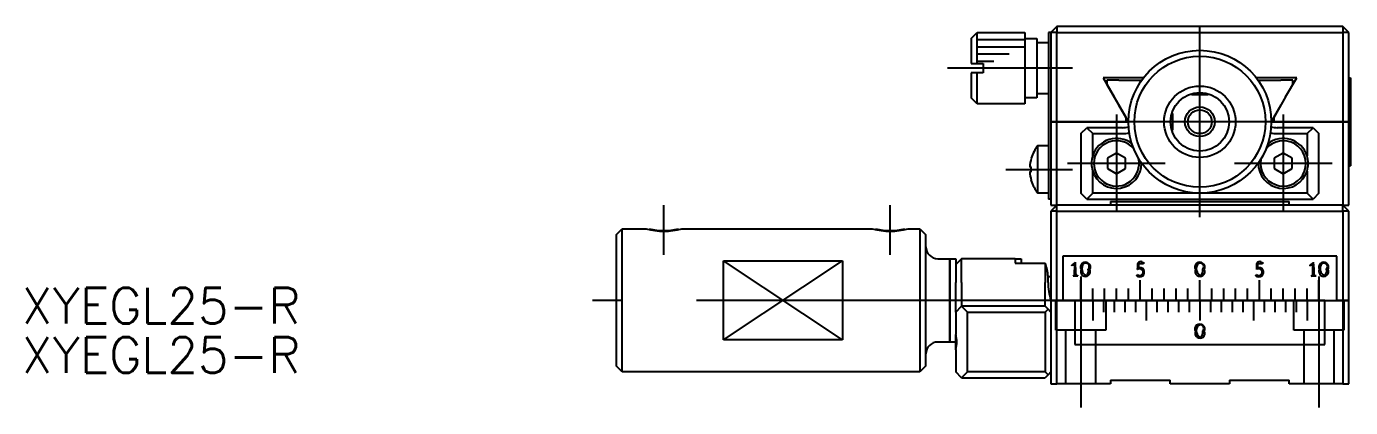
# Model space of a CAD drawing. Extents: x -105 to 157, y -105 to 82.
# Drawn here: x -98.5 to 12.6, y -104.8 to -72.8 of the extents above; entities that cross this region are included whole.
import ezdxf

# ---------------------------------------------------------------- set-up
doc = ezdxf.new("R2010")
doc.units = 0
doc.linetypes.add('CENTER', pattern=[50.8, 31.75, -6.35, 6.35, -6.35])
doc.linetypes.add('DASHED', pattern=[19.05, 12.7, -6.35])
doc.layers.get('0').update_dxf_attribs({"linetype": 'CONTINUOUS'})
doc.layers.add('CENTER', color=1, linetype='CENTER')
doc.styles.get("Standard").update_dxf_attribs({"font": 'txt.shx', "height": 3, "bigfont": 'bigfont.shx'})

# ---------------------------------------------------------------- blocks, each defined once
blk = doc.blocks.new('*U2')
at = {"color": 7, "linetype": 'CONTINUOUS'}
blk.add_text('XYEGL25-R', height=3, dxfattribs=at).set_placement((-98.91, -97.75))
blk = doc.blocks.new('*U3')
at = {"color": 7, "linetype": 'CONTINUOUS'}
blk.add_text('XYEGL25-R', height=3, dxfattribs=at).set_placement((-98.91, -101.88))

msp = doc.modelspace()

# ---------------------------------------------------------------- linework, layer by layer
at = {"color": 7, "linetype": 'CONTINUOUS'}
for p, q in [((-19.2, -73.8), (-18.7, -73.3)), ((-18.7, -73.3), (-14.7, -73.3)), ((-18.7, -75.9), (-18.7, -73.3)), ((-14.7, -73.3), (-14.7, -76.3)), ((-12.7, -73.3), (-12.7, -75.3)), ((-12.5, -73.3), (-12.7, -73.3)), ((-12, -72.8), (-12.5, -73.3)), ((-12.5, -73.3), (-12.5, -80.8)), ((-12, -73.3), (-12.5, -73.3)), ((12, -72.8), (-12, -72.8)), ((-12, -72.8), (-12, -73.3)), ((-12, -73.3), (12, -73.3)), ((-12, -80.8), (-12, -73.3)), ((12, -72.8), (12, -73.3)), ((12.5, -73.3), (12, -72.8)), ((12, -73.3), (12, -80.8)), ((12.5, -73.3), (12, -73.3)), ((12.5, -80.8), (12.5, -73.3)), ((-19.2, -73.8), (-19.2, -75.9)), ((-18.7, -73.9), (-14.7, -73.9)), ((-14.7, -73.8), (-13.7, -73.8)), ((-13.7, -73.8), (-13.7, -76.3)), ((-13.7, -74.15), (-12.7, -74.15)), ((-18.7, -74.5), (-14.7, -74.5)), ((-18.7, -75.1), (-16, -75.1)), ((-12.7, -75.3), (-12.7, -85.3)), ((1.5, -74.99), (1.5, -74.99)), ((-19.2, -75.9), (-18.7, -75.9)), ((-19.2, -76.7), (-19.2, -78.8)), ((-18.7, -76.7), (-19.2, -76.7)), ((-18.7, -75.7), (-17.3, -75.7)), ((-18.7, -75.9), (-18.2, -75.9)), ((-18.7, -79.3), (-18.7, -76.7)), ((-18.2, -76.7), (-18.7, -76.7)), ((-18.2, -75.9), (-18.2, -76.7)), ((-14.7, -76.3), (-14.7, -79.3)), ((-13.7, -76.3), (-13.7, -78.8)), ((-8.13, -77.1), (-7.2, -78.72)), ((-4.72, -77.1), (-8.13, -77.1)), ((-6.8, -77.3), (-7.8, -77.3)), ((-7.8, -77.3), (-7.8, -77.68)), ((-7.8, -77.68), (-6.8, -79.41)), ((-6.8, -77.3), (-4.87, -77.3)), ((8.13, -77.1), (4.72, -77.1)), ((4.87, -77.3), (6.8, -77.3)), ((7.8, -77.3), (6.8, -77.3)), ((7.2, -78.72), (8.13, -77.1)), ((7.8, -77.68), (7.8, -77.3)), ((12.5, -77.1), (12.65, -77.1)), ((12.65, -77.1), (12.65, -80.8)), ((-18.7, -79.3), (-19.2, -78.8)), ((-13.7, -78.8), (-14.7, -78.8)), ((-12.7, -78.45), (-13.7, -78.45)), ((-6.2, -80.45), (-7.2, -78.72)), ((-0.7, -78.5), (0.7, -78.5)), ((7.2, -78.72), (6.2, -80.45)), ((-14.7, -79.3), (-18.7, -79.3)), ((-6, -80.8), (-6.8, -79.41)), ((6.8, -79.41), (6, -80.8)), ((-12.5, -80.8), (-12.5, -87.8)), ((-12.5, -80.8), (-12, -80.8)), ((-12, -80.8), (-12.5, -80.8)), ((-12, -87.8), (-12, -80.8)), ((-7.2, -80.8), (-12, -80.8)), ((-12, -80.8), (-7.2, -80.8)), ((-7.2, -80.8), (-6, -80.8)), ((-6.2, -80.8), (-6.2, -80.45)), ((-2.31, -80.1), (-2.31, -81.5)), ((6, -80.8), (7.2, -80.8)), ((6.2, -80.45), (6.2, -80.8)), ((12, -80.8), (7.2, -80.8)), ((7.2, -80.8), (12, -80.8)), ((12, -80.8), (12, -87.8)), ((12, -80.8), (12.5, -80.8)), ((12.5, -80.8), (12, -80.8)), ((12.5, -87.8), (12.5, -80.8)), ((12.5, -80.8), (12.65, -80.8)), ((12.65, -80.8), (12.65, -84.5)), ((-10, -81.8), (-9.5, -81.3)), ((-10, -81.8), (-10, -86.8)), ((-6.5, -81.3), (-9.5, -81.3)), ((-9.5, -81.3), (-9, -81.8)), ((-9, -83.66), (-9, -81.8)), ((-9, -81.8), (-6.5, -81.8)), ((9.5, -81.3), (6.5, -81.3)), ((6.5, -81.8), (9, -81.8)), ((9, -81.8), (9.5, -81.3)), ((9, -81.8), (9, -83.66)), ((9.5, -81.3), (10, -81.8)), ((10, -86.8), (10, -81.8)), ((-13.6, -86.8), (-13.6, -82.8)), ((-13.6, -82.8), (-12.7, -82.8)), ((-14.16, -83.87), (-14.16, -83.85)), ((-7, -83.43), (-7.75, -83.87)), ((-7.75, -83.87), (-7.75, -84.73)), ((-6.25, -83.87), (-7, -83.43)), ((-6.25, -84.73), (-6.25, -83.87)), ((7, -83.43), (6.25, -83.87)), ((6.25, -83.87), (6.25, -84.73)), ((7.75, -83.87), (7, -83.43)), ((7.75, -84.73), (7.75, -83.87)), ((-14.16, -84.6), (-14.29, -84.6)), ((-14.29, -85), (-14.16, -85)), ((-14.16, -85), (-14.16, -84.6)), ((-12.7, -85.3), (-12.7, -87.3)), ((-9, -86.8), (-9, -84.94)), ((-7.75, -84.73), (-7, -85.17)), ((-7, -85.17), (-6.25, -84.73)), ((6.25, -84.73), (7, -85.17)), ((7, -85.17), (7.75, -84.73)), ((9, -84.94), (9, -86.8)), ((12.5, -84.5), (12.65, -84.5)), ((-14.16, -85.75), (-14.16, -85.73)), ((-12.7, -86.8), (-13.6, -86.8)), ((-12.5, -87.3), (-12.7, -87.3)), ((-12, -87.8), (-12.5, -88.3)), ((-12.5, -87.8), (-12, -87.8)), ((-7.5, -87.8), (-12, -87.8)), ((-12, -88.3), (-12, -87.8)), ((-9.5, -87.3), (-10, -86.8)), ((-9, -86.8), (-9.5, -87.3)), ((-9.5, -87.3), (9.5, -87.3)), ((0, -86.8), (-9, -86.8)), ((-7.5, -87.5), (7.5, -87.5)), ((-7.5, -87.5), (-7.5, -87.8)), ((7.5, -87.8), (-7.5, -87.8)), ((9, -86.8), (0, -86.8)), ((7.5, -87.8), (7.5, -87.5)), ((12, -87.8), (7.5, -87.8)), ((9.5, -87.3), (9, -86.8)), ((10, -86.8), (9.5, -87.3)), ((12, -88.3), (12, -87.8)), ((12.5, -88.3), (12, -87.8)), ((12, -87.8), (12.5, -87.8)), ((-12.5, -88.3), (-12.5, -95.8)), ((-12, -88.3), (-12.5, -88.3)), ((-12, -88.3), (12, -88.3)), ((-12, -95.8), (-12, -88.3)), ((12, -88.3), (12, -95.8)), ((12.5, -88.3), (12, -88.3)), ((12.5, -95.8), (12.5, -88.3)), ((-49, -90.3), (-48.5, -89.8)), ((-48.5, -95.8), (-48.5, -89.8)), ((-48.5, -89.8), (-46.5, -89.8)), ((-43.5, -89.8), (-27.5, -89.8)), ((-24.5, -89.8), (-23.5, -89.8)), ((-23.5, -89.8), (-23.5, -95.8)), ((-23.5, -89.8), (-23, -90.3)), ((-49, -90.3), (-49, -95.8)), ((-23, -95.8), (-23, -90.3)), ((11.5, -92.1), (-11.5, -92.1)), ((-11.5, -92.1), (-11.5, -95.8)), ((11.5, -95.8), (11.5, -92.1)), ((-40, -92.48), (-30, -92.48)), ((-40, -99.12), (-40, -92.48)), ((-30, -92.48), (-30, -99.12)), ((-22, -92.3), (-21, -92.3)), ((-21, -92.3), (-21, -95.8)), ((-21, -95.8), (-21, -92.3)), ((-21, -92.3), (-20.5, -92.3)), ((-20, -92.3), (-20.5, -92.8)), ((-20.5, -92.3), (-20.5, -92.8)), ((-20.5, -92.8), (-20.5, -93.8)), ((-15.5, -92.3), (-20, -92.3)), ((-20, -93.8), (-20, -92.3)), ((-15.5, -92.3), (-15, -92.3)), ((-15.5, -92.3), (-15.5, -92.68)), ((-15.5, -92.68), (-13, -92.68)), ((-15, -92.3), (-15, -92.68)), ((-13, -92.68), (-13, -93.8)), ((-10.76, -92.86), (-10.75, -92.86)), ((-10.75, -92.87), (-10.76, -92.86)), ((-10.75, -92.85), (-10.73, -92.83)), ((-10.75, -92.86), (-10.75, -92.85)), ((-10.75, -92.88), (-10.75, -92.87)), ((-10.74, -92.88), (-10.75, -92.88)), ((-10.73, -92.89), (-10.74, -92.88)), ((-10.73, -92.83), (-10.69, -92.81)), ((-10.67, -92.85), (-10.73, -92.89)), ((-10.69, -92.81), (-10.67, -92.8)), ((-10.51, -92.74), (-10.67, -92.85)), ((-10.67, -92.8), (-10.63, -92.76)), ((-10.63, -92.76), (-10.55, -92.7)), ((-10.55, -92.7), (-10.5, -92.65)), ((-10.52, -93.69), (-10.51, -92.74)), ((-10.5, -92.65), (-10.47, -92.62)), ((-10.47, -92.62), (-10.45, -92.6)), ((-5.23, -93.2), (-5.22, -92.98)), ((-5.22, -93.2), (-5.23, -93.2)), ((-5.22, -92.98), (-5.22, -92.93)), ((-5.19, -93.19), (-5.22, -93.2)), ((-5.16, -92.83), (-5.18, -93.06)), ((-5.16, -92.74), (-5.16, -92.83)), ((-5.16, -92.74), (-5.16, -92.74)), ((-5.15, -92.74), (-5.16, -92.74)), ((-5.12, -92.73), (-5.15, -92.74)), ((-5.04, -92.73), (-5.12, -92.73)), ((-5.02, -92.73), (-5.04, -92.73)), ((-5, -92.73), (-5.02, -92.73)), ((-4.95, -92.73), (-5, -92.73)), ((-4.91, -92.74), (-4.95, -92.73)), ((-4.84, -92.73), (-4.91, -92.74)), ((-4.74, -92.73), (-4.84, -92.73)), ((-4.79, -92.61), (-4.73, -92.59)), ((-4.73, -92.6), (-4.74, -92.73)), ((-4.73, -92.59), (-4.73, -92.6)), ((4.77, -93.2), (4.78, -92.98)), ((4.78, -93.2), (4.77, -93.2)), ((4.78, -92.98), (4.78, -92.93)), ((4.81, -93.19), (4.78, -93.2)), ((4.84, -92.83), (4.82, -93.06)), ((4.84, -92.74), (4.84, -92.83)), ((4.84, -92.74), (4.84, -92.74)), ((4.85, -92.74), (4.84, -92.74)), ((4.88, -92.73), (4.85, -92.74)), ((4.96, -92.73), (4.88, -92.73)), ((4.98, -92.73), (4.96, -92.73)), ((5, -92.73), (4.98, -92.73)), ((5.05, -92.73), (5, -92.73)), ((5.09, -92.74), (5.05, -92.73)), ((5.16, -92.73), (5.09, -92.74)), ((5.26, -92.73), (5.16, -92.73)), ((5.21, -92.61), (5.27, -92.59)), ((5.27, -92.6), (5.26, -92.73)), ((5.27, -92.59), (5.27, -92.6)), ((9.24, -92.86), (9.25, -92.86)), ((9.25, -92.87), (9.24, -92.86)), ((9.25, -92.85), (9.27, -92.83)), ((9.25, -92.86), (9.25, -92.85)), ((9.25, -92.88), (9.25, -92.87)), ((9.26, -92.88), (9.25, -92.88)), ((9.27, -92.89), (9.26, -92.88)), ((9.27, -92.83), (9.31, -92.81)), ((9.33, -92.85), (9.27, -92.89)), ((9.31, -92.81), (9.33, -92.8)), ((9.49, -92.74), (9.33, -92.85)), ((9.33, -92.8), (9.37, -92.76)), ((9.37, -92.76), (9.45, -92.7)), ((9.45, -92.7), (9.5, -92.65)), ((9.48, -93.69), (9.49, -92.74)), ((9.5, -92.65), (9.53, -92.62)), ((9.53, -92.62), (9.55, -92.6)), ((-20.5, -93.8), (-20.5, -94.3)), ((-20.5, -96.8), (-20.5, -94.3)), ((-20, -94.3), (-20, -93.8)), ((-20, -94.3), (-20, -96.3)), ((-13, -93.8), (-13, -94.3)), ((-13, -96.3), (-13, -94.3)), ((-12.75, -93.8), (-12.5, -93.8)), ((-12.75, -94.3), (-12.75, -93.8)), ((-10.65, -93.76), (-10.52, -93.69)), ((-10.24, -93.76), (-10.65, -93.76)), ((-10.39, -93.69), (-10.26, -93.72)), ((-10.26, -93.72), (-10.24, -93.76)), ((-10, -94.8), (-10, -94.1)), ((-5.3, -93.73), (-5.26, -93.63)), ((-5, -94.8), (-5, -94.1)), ((0, -94.8), (0, -94.1)), ((4.7, -93.73), (4.74, -93.63)), ((5, -94.8), (5, -94.1)), ((9.35, -93.76), (9.48, -93.69)), ((9.76, -93.76), (9.35, -93.76)), ((9.61, -93.69), (9.74, -93.72)), ((10, -94.8), (10, -94.1)), ((-10, -95.8), (-10, -94.8)), ((-9, -95.8), (-9, -94.8)), ((-8, -95.8), (-8, -94.8)), ((-7, -95.8), (-7, -94.8)), ((-6, -95.8), (-6, -94.8)), ((-5, -95.8), (-5, -94.8)), ((-4, -95.8), (-4, -94.8)), ((-3, -95.8), (-3, -94.8)), ((-2, -95.8), (-2, -94.8)), ((-1, -95.8), (-1, -94.8)), ((0, -95.8), (0, -94.8)), ((1, -95.8), (1, -94.8)), ((2, -95.8), (2, -94.8)), ((3, -95.8), (3, -94.8)), ((4, -95.8), (4, -94.8)), ((5, -95.8), (5, -94.8)), ((6, -95.8), (6, -94.8)), ((7, -95.8), (7, -94.8)), ((8, -95.8), (8, -94.8)), ((9, -95.8), (9, -94.8)), ((10, -95.8), (10, -94.8)), ((-49, -95.8), (-49, -101.3)), ((-48.5, -101.8), (-48.5, -95.8)), ((-23.5, -95.8), (-23.5, -101.8)), ((-23, -101.3), (-23, -95.8)), ((-21, -95.8), (-21, -99.3)), ((-21, -99.3), (-21, -95.8)), ((-20.5, -96.8), (-20, -96.3)), ((-13, -96.3), (-20, -96.3)), ((-20, -96.3), (-19.5, -96.8)), ((-12.75, -96.55), (-13, -96.3)), ((-12.75, -96.55), (-13, -96.8)), ((-12.5, -96.8), (-12.75, -96.55)), ((-12.5, -95.8), (-12.5, -102.8)), ((-12.5, -95.8), (-12, -95.8)), ((-12, -95.8), (-12.5, -95.8)), ((-12, -102.8), (-12, -95.8)), ((-11.51, -95.8), (-12, -95.8)), ((-12, -95.8), (-11.51, -95.8)), ((-11.5, -95.8), (-10.51, -95.8)), ((-10.51, -95.8), (-10.5, -95.8)), ((-10.5, -95.8), (-10.5, -99.5)), ((-10.5, -95.8), (-10, -95.8)), ((-10.01, -95.8), (-10.5, -95.8)), ((-10, -95.8), (-10.01, -95.8)), ((-10, -95.8), (-9.01, -95.8)), ((-9.99, -95.8), (-10, -95.8)), ((-9.01, -95.8), (-9.99, -95.8)), ((-9.01, -95.8), (-9, -95.8)), ((-9, -95.8), (-9.01, -95.8)), ((-9, -95.8), (-9, -96.8)), ((-9, -95.8), (-8.99, -95.8)), ((-8.99, -95.8), (-9, -95.8)), ((-8.99, -95.8), (-8.11, -95.8)), ((-8.1, -95.8), (-8.99, -95.8)), ((-8.11, -95.8), (-8.1, -95.8)), ((-8.1, -95.8), (-8.1, -96.8)), ((-8.1, -95.8), (-8.09, -95.8)), ((-8.01, -95.8), (-8.1, -95.8)), ((-8.09, -95.8), (-8, -95.8)), ((-8, -95.8), (-8.01, -95.8)), ((-8, -95.8), (-7.21, -95.8)), ((-7.99, -95.8), (-8, -95.8)), ((-7.2, -95.8), (-7.99, -95.8)), ((-7.21, -95.8), (-7.2, -95.8)), ((-7.2, -95.8), (-7.2, -96.8)), ((-7.2, -95.8), (-7.19, -95.8)), ((-7.01, -95.8), (-7.2, -95.8)), ((-7.19, -95.8), (-7, -95.8)), ((-7, -95.8), (-7.01, -95.8)), ((-6.99, -95.8), (-7, -95.8)), ((-7, -95.8), (-6.31, -95.8)), ((-6.3, -95.8), (-6.99, -95.8)), ((-6.31, -95.8), (-6.3, -95.8)), ((-6.3, -95.8), (-6.3, -96.8)), ((-6.3, -95.8), (-6.29, -95.8)), ((-6.01, -95.8), (-6.3, -95.8)), ((-6.29, -95.8), (-6, -95.8)), ((-6, -95.8), (-6.01, -95.8)), ((-6, -95.8), (-5.41, -95.8)), ((-5.99, -95.8), (-6, -95.8)), ((-5.4, -95.8), (-5.99, -95.8)), ((-5.41, -95.8), (-5.4, -95.8)), ((-5.01, -95.8), (-5.4, -95.8)), ((-5.4, -95.8), (-5.4, -96.8)), ((-5.4, -95.8), (-5.39, -95.8)), ((-5.39, -95.8), (-5, -95.8)), ((-5, -95.8), (-5.01, -95.8)), ((-5, -95.8), (-4.51, -95.8)), ((-4.99, -95.8), (-5, -95.8)), ((-4.5, -95.8), (-4.99, -95.8)), ((-4.51, -95.8), (-4.5, -95.8)), ((-4.5, -95.8), (-4.5, -96.8)), ((-4.5, -95.8), (-4.49, -95.8)), ((-4.01, -95.8), (-4.5, -95.8)), ((-4.49, -95.8), (-4, -95.8)), ((-4, -95.8), (-4.01, -95.8)), ((-4, -95.8), (-3.61, -95.8)), ((-3.99, -95.8), (-4, -95.8)), ((-3.6, -95.8), (-3.99, -95.8)), ((-3.61, -95.8), (-3.6, -95.8)), ((-3.6, -95.8), (-3.6, -96.8)), ((-3.6, -95.8), (-3.59, -95.8)), ((-3.01, -95.8), (-3.6, -95.8)), ((-3.59, -95.8), (-3, -95.8)), ((-3, -95.8), (-3.01, -95.8)), ((-3, -95.8), (-2.71, -95.8)), ((-2.99, -95.8), (-3, -95.8)), ((-2.7, -95.8), (-2.99, -95.8)), ((-2.71, -95.8), (-2.7, -95.8)), ((-2.7, -95.8), (-2.7, -96.8)), ((-2.7, -95.8), (-2.69, -95.8)), ((-2.01, -95.8), (-2.7, -95.8)), ((-2.69, -95.8), (-2, -95.8)), ((-2, -95.8), (-2.01, -95.8)), ((-2, -95.8), (-1.81, -95.8)), ((-1.99, -95.8), (-2, -95.8)), ((-1.8, -95.8), (-1.99, -95.8)), ((-1.81, -95.8), (-1.8, -95.8)), ((-1.8, -95.8), (-1.8, -96.8)), ((-1.8, -95.8), (-1.79, -95.8)), ((-1.01, -95.8), (-1.8, -95.8)), ((-1.79, -95.8), (-1, -95.8)), ((-1, -95.8), (-1.01, -95.8)), ((-1, -95.8), (-0.91, -95.8)), ((-0.99, -95.8), (-1, -95.8)), ((-0.9, -95.8), (-0.99, -95.8)), ((-0.91, -95.8), (-0.9, -95.8)), ((-0.01, -95.8), (-0.9, -95.8)), ((-0.9, -95.8), (-0.9, -96.8)), ((-0.9, -95.8), (-0.89, -95.8)), ((-0.89, -95.8), (-0.01, -95.8)), ((-0.01, -95.8), (0, -95.8)), ((0, -95.8), (-0.01, -95.8)), ((0, -95.8), (0, -96.8)), ((0, -95.8), (0.01, -95.8)), ((0.01, -95.8), (0, -95.8)), ((0.01, -95.8), (0.89, -95.8)), ((0.9, -95.8), (0.01, -95.8)), ((0.89, -95.8), (0.9, -95.8)), ((0.9, -95.8), (0.9, -96.8)), ((0.9, -95.8), (0.91, -95.8)), ((0.99, -95.8), (0.9, -95.8)), ((0.91, -95.8), (1, -95.8)), ((1, -95.8), (0.99, -95.8)), ((1, -95.8), (1.79, -95.8)), ((1.01, -95.8), (1, -95.8)), ((1.8, -95.8), (1.01, -95.8)), ((1.79, -95.8), (1.8, -95.8)), ((1.8, -95.8), (1.8, -96.8)), ((1.8, -95.8), (1.81, -95.8)), ((1.99, -95.8), (1.8, -95.8)), ((1.81, -95.8), (2, -95.8)), ((2, -95.8), (1.99, -95.8)), ((2, -95.8), (2.69, -95.8)), ((2.01, -95.8), (2, -95.8)), ((2.7, -95.8), (2.01, -95.8)), ((2.69, -95.8), (2.7, -95.8)), ((2.7, -95.8), (2.7, -96.8)), ((2.7, -95.8), (2.71, -95.8)), ((2.99, -95.8), (2.7, -95.8)), ((2.71, -95.8), (3, -95.8)), ((3, -95.8), (2.99, -95.8)), ((3, -95.8), (3.59, -95.8)), ((3.01, -95.8), (3, -95.8)), ((3.6, -95.8), (3.01, -95.8)), ((3.59, -95.8), (3.6, -95.8)), ((3.6, -95.8), (3.6, -96.8)), ((3.6, -95.8), (3.61, -95.8)), ((3.99, -95.8), (3.6, -95.8)), ((3.61, -95.8), (4, -95.8)), ((4, -95.8), (3.99, -95.8)), ((4, -95.8), (4.49, -95.8)), ((4.01, -95.8), (4, -95.8)), ((4.5, -95.8), (4.01, -95.8)), ((4.49, -95.8), (4.5, -95.8)), ((4.5, -95.8), (4.5, -96.8)), ((4.5, -95.8), (4.51, -95.8)), ((4.99, -95.8), (4.5, -95.8)), ((4.51, -95.8), (5, -95.8)), ((5, -95.8), (4.99, -95.8)), ((5, -95.8), (5.39, -95.8)), ((5.01, -95.8), (5, -95.8)), ((5.4, -95.8), (5.01, -95.8)), ((5.39, -95.8), (5.4, -95.8)), ((5.4, -95.8), (5.4, -96.8)), ((5.4, -95.8), (5.41, -95.8)), ((5.99, -95.8), (5.4, -95.8)), ((5.41, -95.8), (6, -95.8)), ((6, -95.8), (5.99, -95.8)), ((6, -95.8), (6.29, -95.8)), ((6.01, -95.8), (6, -95.8)), ((6.3, -95.8), (6.01, -95.8)), ((6.29, -95.8), (6.3, -95.8)), ((6.99, -95.8), (6.3, -95.8)), ((6.3, -95.8), (6.3, -96.8)), ((6.3, -95.8), (6.31, -95.8)), ((6.31, -95.8), (7, -95.8)), ((7, -95.8), (6.99, -95.8)), ((7, -95.8), (7.19, -95.8)), ((7.01, -95.8), (7, -95.8)), ((7.2, -95.8), (7.01, -95.8)), ((7.19, -95.8), (7.2, -95.8)), ((7.99, -95.8), (7.2, -95.8)), ((7.2, -95.8), (7.2, -96.8)), ((7.2, -95.8), (7.21, -95.8)), ((7.21, -95.8), (8, -95.8)), ((8, -95.8), (7.99, -95.8)), ((8, -95.8), (8.09, -95.8)), ((8.01, -95.8), (8, -95.8)), ((8.1, -95.8), (8.01, -95.8)), ((8.09, -95.8), (8.1, -95.8)), ((8.99, -95.8), (8.1, -95.8)), ((8.1, -95.8), (8.1, -96.8)), ((8.1, -95.8), (8.11, -95.8)), ((8.11, -95.8), (8.99, -95.8)), ((8.99, -95.8), (9, -95.8)), ((9, -95.8), (8.99, -95.8)), ((9, -95.8), (9, -96.8)), ((9, -95.8), (9.01, -95.8)), ((9.01, -95.8), (9, -95.8)), ((9.01, -95.8), (10, -95.8)), ((9.99, -95.8), (9.01, -95.8)), ((10, -95.8), (9.99, -95.8)), ((10, -95.8), (10.5, -95.8)), ((10.01, -95.8), (10, -95.8)), ((10.5, -95.8), (10.01, -95.8)), ((10.5, -95.8), (10.51, -95.8)), ((10.5, -99.5), (10.5, -95.8)), ((10.51, -95.8), (11.5, -95.8)), ((12, -95.8), (11.51, -95.8)), ((11.51, -95.8), (12, -95.8)), ((12, -95.8), (12, -102.8)), ((12, -95.8), (12.5, -95.8)), ((12.5, -95.8), (12, -95.8)), ((12.5, -102.8), (12.5, -95.8)), ((-20.5, -96.8), (-20.5, -98.66)), ((-19.5, -96.8), (-13, -96.8)), ((-19.5, -101.8), (-19.5, -96.8)), ((-13, -96.8), (-13, -101.8)), ((-9, -96.8), (-9, -97.5)), ((-4.5, -96.8), (-4.5, -97.5)), ((0, -96.8), (0, -97.5)), ((4.5, -96.8), (4.5, -97.5)), ((9, -96.8), (9, -97.5)), ((-20.5, -99.94), (-20.5, -98.66)), ((-30, -99.12), (-40, -99.12)), ((-21, -99.3), (-22, -99.3)), ((-20.5, -99.3), (-21, -99.3)), ((-20.5, -99.94), (-20.5, -101.8)), ((-10.5, -99.5), (10.5, -99.5)), ((-48.5, -101.8), (-49, -101.3)), ((-23.5, -101.8), (-48.5, -101.8)), ((-23, -101.3), (-23.5, -101.8)), ((-20, -102.3), (-20.5, -101.8)), ((-19.5, -101.8), (-20, -102.3)), ((-13, -101.8), (-19.5, -101.8)), ((-12.75, -102.05), (-13, -101.8)), ((-12.75, -102.05), (-13, -102.3)), ((-12.5, -101.8), (-12.75, -102.05)), ((-20, -102.3), (-13, -102.3)), ((-12.5, -102.8), (-12, -102.8)), ((-7.5, -102.8), (-12, -102.8)), ((-7.5, -102.5), (-2.5, -102.5)), ((-7.5, -102.5), (-7.5, -102.8)), ((-2.5, -102.8), (-2.5, -102.5)), ((2.5, -102.8), (-2.5, -102.8)), ((2.5, -102.5), (7.5, -102.5)), ((2.5, -102.5), (2.5, -102.8)), ((7.5, -102.8), (7.5, -102.5)), ((12, -102.8), (7.5, -102.8)), ((12, -102.8), (12.5, -102.8))]:
    msp.add_line(p, q, dxfattribs=at)
at = {"color": 3, "linetype": 'CONTINUOUS'}
for p, q in [((-30, -99.12), (-40, -92.48)), ((-40, -99.12), (-30, -92.48))]:
    msp.add_line(p, q, dxfattribs=at)
at = {"color": 3, "linetype": 'DASHED'}
for p, q in [((-12.1, -98.3), (-12.1, -95.8)), ((-7.9, -95.8), (-7.9, -98.3)), ((7.9, -98.3), (7.9, -95.8)), ((12.1, -95.8), (12.1, -98.3)), ((-10, -98.3), (-12.1, -98.3)), ((-11.25, -102.8), (-11.25, -98.3)), ((-7.9, -98.3), (-10, -98.3)), ((-8.75, -98.3), (-8.75, -102.8)), ((10, -98.3), (7.9, -98.3)), ((8.75, -102.8), (8.75, -98.3)), ((12.1, -98.3), (10, -98.3)), ((11.25, -98.3), (11.25, -102.8))]:
    msp.add_line(p, q, dxfattribs=at)
at = {"color": 7, "linetype": 'CONTINUOUS'}
for radius in [6, 5.5, 2.46, 1.25, 1]:
    msp.add_circle((0, -80.8), radius, dxfattribs=at)
at = {"color": 3, "linetype": 'CONTINUOUS'}
msp.add_circle((0, -80.8), 3, dxfattribs=at)
at = {"color": 7, "linetype": 'CONTINUOUS'}
for centre, radius, start, end in [((-7, -84.3), 2.1, 52.0981, 162.2472), ((-6.5, -79.3), 2, 270, 284.9396), ((-6.5, -79.3), 2.5, 270, 283.2512), ((7, -84.3), 2.1, 17.7528, 127.9019), ((6.5, -79.3), 2.5, 256.7488, 270), ((6.5, -79.3), 2, 255.0604, 270), ((-11.1, -84.8), 3.2, 141.3178, 162.73), ((-7, -84.3), 1.9, 40.5356, 180), ((7, -84.3), 1.9, 180, 139.4644), ((-11.1, -84.8), 3.19, 163.0947, 176.4096), ((-7, -84.3), 2.1, 162.2472, 197.7528), ((-7, -84.3), 2.1, 197.7528, 1.032), ((-7, -84.3), 1.9, 180, 12.5945), ((7, -84.3), 2.1, 178.968, 342.2472), ((7, -84.3), 1.9, 167.4055, 180), ((7, -84.3), 2.1, 342.2472, 17.7528), ((-11.1, -84.8), 3.19, 183.5904, 196.9053), ((-11.1, -84.8), 3.2, 197.27, 218.6822), ((-45, -84.12), 5.81, 257.7753, 282.2247), ((-26, -84.12), 5.81, 257.7753, 282.2247), ((-22, -91.3), 1, 180, 270), ((-15.45, -93.82), 2.7, 0.3729, 24.8359), ((-24.53, -93.96), 14.14, 1.1244, 5.5186), ((-9.6, -93.02), 0.416, 333.9047, 208.7371), ((-9.6, -93.38), 0.406, 156.7475, 25.8944), ((-9.25, -93.14), 0.661, 141.2371, 244.7042), ((-9.58, -92.96), 0.297, 315.8759, 128.7066), ((-9.95, -93.31), 0.598, 313.8884, 13.6568), ((-5.05, -93.43), 0.393, 229.5545, 109.9104), ((-5.05, -93.44), 0.286, 222.2787, 120.5455), ((-4.97, -92.82), 0.277, 49.4938, 203.3804), ((0, -93.02), 0.416, 333.9047, 208.7371), ((0.01, -93.38), 0.406, 156.7475, 25.8944), ((0.36, -93.14), 0.661, 141.2371, 244.7042), ((0.03, -92.96), 0.297, 315.8759, 128.7066), ((-0.34, -93.31), 0.598, 313.8884, 13.6568), ((4.95, -93.43), 0.393, 229.5545, 109.9104), ((4.95, -93.44), 0.286, 222.2787, 120.5455), ((5.03, -92.82), 0.277, 49.4938, 203.3804), ((-4.53, -93.96), 14.14, 1.1244, 5.5186), ((10.4, -93.02), 0.416, 333.9047, 208.7371), ((10.4, -93.38), 0.406, 156.7475, 25.8944), ((10.75, -93.14), 0.661, 141.2371, 244.7042), ((10.42, -92.96), 0.297, 315.8759, 128.7066), ((10.05, -93.31), 0.598, 313.8884, 13.6568), ((-8.03, -94.28), 4.72, 180.1918, 198.7329), ((0, -98.21), 0.416, 333.9047, 208.7371), ((-22.5, -99.3), 2.1, 342.2472, 17.7528), ((0.01, -98.57), 0.406, 156.7475, 25.8944), ((0.36, -98.34), 0.661, 141.2371, 244.7042), ((0.03, -98.16), 0.297, 315.8759, 128.7066), ((-0.34, -98.51), 0.598, 313.8884, 13.6568), ((-22, -100.3), 1, 90, 180)]:
    msp.add_arc(centre, radius, start, end, dxfattribs=at)
at = {"color": 3, "linetype": 'CONTINUOUS'}
for centre in [(-45, -83.92), (-26, -83.92)]:
    msp.add_arc(centre, 6.07, 255.6813, 284.3187, dxfattribs=at)
at = {"layer": 'CENTER', "color": 1, "linetype": 'CENTER'}
for p, q in [((0, -88.8), (0, -72.8)), ((-10.7, -76.3), (-21.2, -76.3)), ((8, -80.8), (-8, -80.8)), ((-7, -80.2), (-7, -88.4)), ((7, -80.2), (7, -88.4)), ((-2.9, -84.3), (-11.1, -84.3)), ((11.1, -84.3), (2.9, -84.3)), ((-16.29, -84.8), (-10.7, -84.8)), ((-45, -91.99), (-45, -87.8)), ((-26, -91.99), (-26, -87.8)), ((-10, -93.8), (-10, -104.8)), ((10, -93.8), (10, -104.8)), ((-10.5, -95.8), (-51, -95.8))]:
    msp.add_line(p, q, dxfattribs=at)

# ---------------------------------------------------------------- block references
at = {"color": 7, "linetype": 'CONTINUOUS'}
for name in ['*U2', '*U3']:
    msp.add_blockref(name, (0, 0), dxfattribs=at)

doc.saveas('drawing.dxf')
